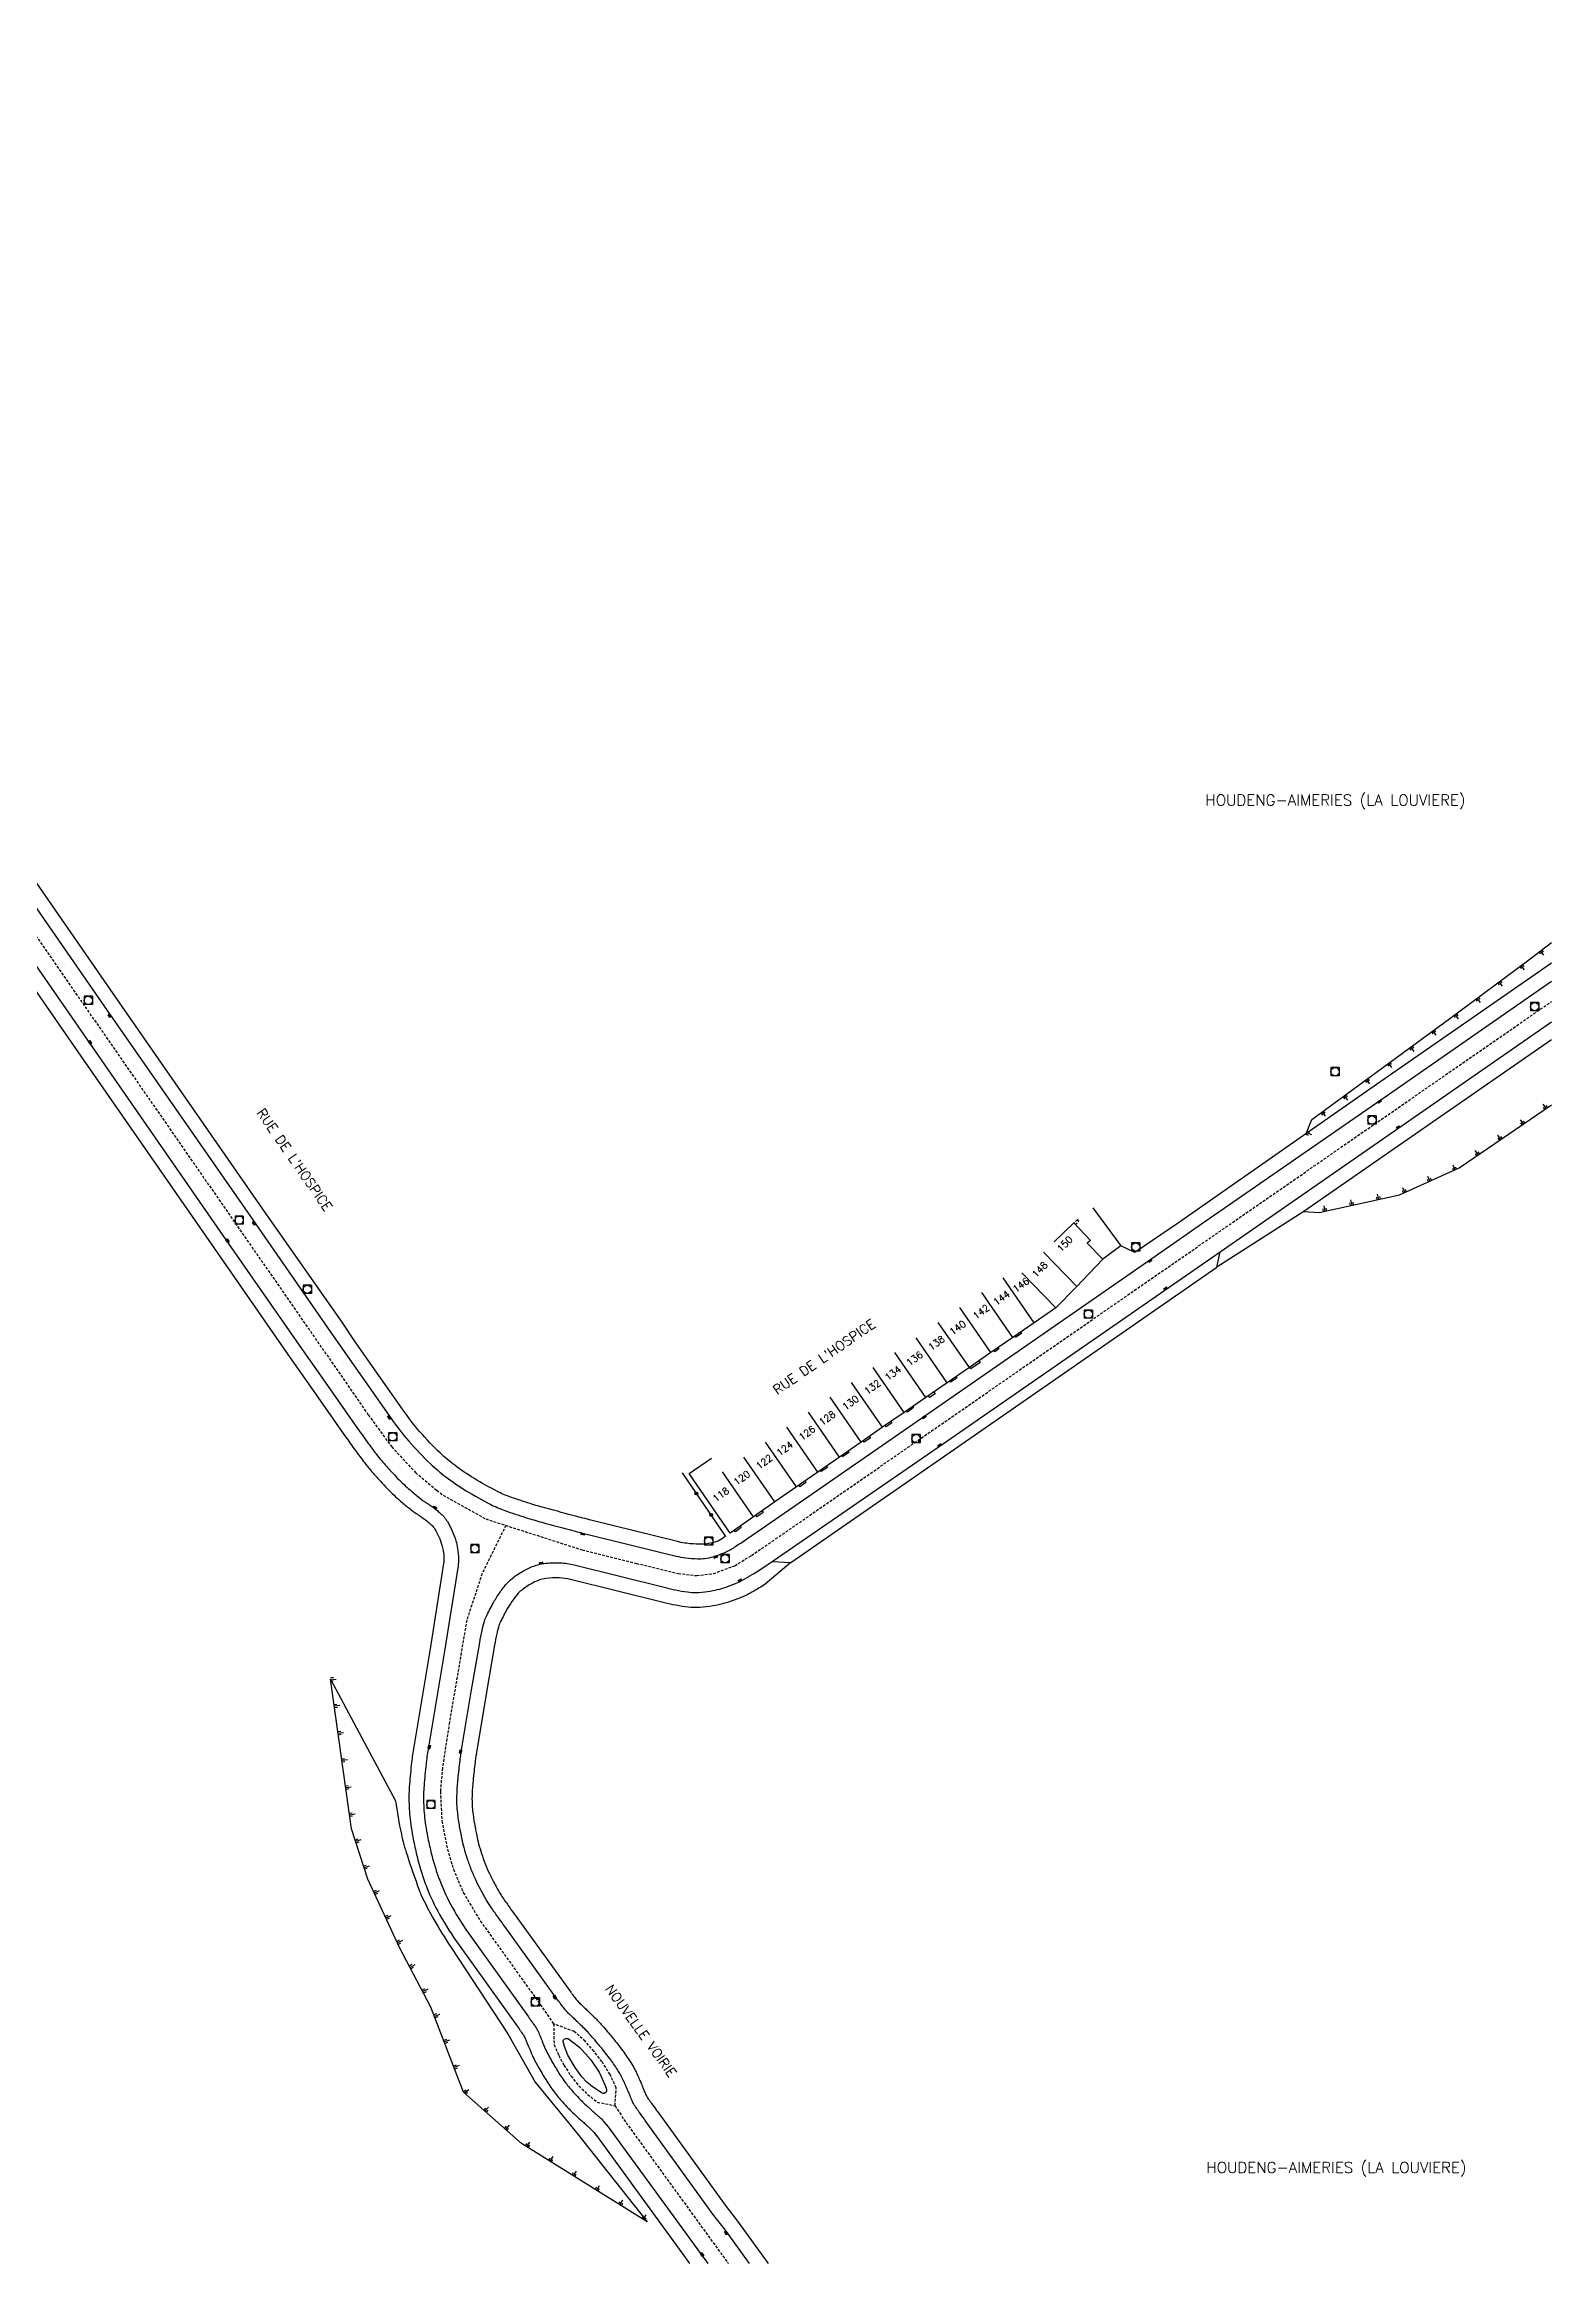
# Model space of a CAD drawing. Header units: millimetres. Extents: x 134000 to 135000, y 129000 to 130000.
# Drawn here: x 134725.3 to 135000, y 129000 to 129404.3 of the extents above; entities that cross this region are included whole.
import ezdxf
from ezdxf.enums import TextEntityAlignment as Align

# ---------------------------------------------------------------- set-up
doc = ezdxf.new("R2010")
doc.units = ezdxf.units.MM
doc.linetypes.add('DASHED', pattern=[0.75, 0.5, -0.25])
doc.layers.get('0').update_dxf_attribs({"linetype": 'CONTINUOUS'})
for name, color, linetype in [('W0001', 6, 'DASHED'), ('W0008', 7, 'CONTINUOUS'), ('W0100', 7, 'CONTINUOUS'), ('W0112', 1, 'DASHED'), ('W0211', 2, 'CONTINUOUS'), ('W0322', 7, 'CONTINUOUS'), ('W0400', 7, 'CONTINUOUS'), ('W0420', 7, 'CONTINUOUS'), ('W0980', 7, 'CONTINUOUS'), ('W0989', 7, 'CONTINUOUS'), ('W0991', 7, 'CONTINUOUS'), ('W1102', 7, 'CONTINUOUS')]:
    doc.layers.add(name, color=color, linetype=linetype)
doc.styles.get("Standard").update_dxf_attribs({"font": 'romans.shx', "width": 0.85})

# ---------------------------------------------------------------- blocks, each defined once
blk = doc.blocks.new('t211o')
at = {"color": 0, "linetype": 'Continuous'}
for p, q in [((-0.29, 0.5), (-0.29, 0)), ((0, 1), (0, 0)), ((0.29, 0.5), (0.29, 0))]:
    blk.add_line(p, q, dxfattribs=at)
blk = doc.blocks.new('T400')
for p, q in [((-0.15, 0.3), (0.15, 0.3)), ((-0.15, -0.25), (-0.15, 0.3)), ((-0.15, 0.15), (0.15, 0.15)), ((-0.15, 0), (0.15, 0)), ((0.15, 0.3), (0.15, -0.25)), ((-0.15, -0.15), (0.15, -0.15)), ((-0.15, -0.25), (-0.15, -0.3)), ((-0.15, -0.3), (0.15, -0.3)), ((0.15, -0.3), (0.15, -0.25))]:
    blk.add_line(p, q)
blk = doc.blocks.new('T420')
for p, q in [((0.75, 0.75), (-0.75, 0.75)), ((-0.75, 0.75), (-0.75, -0.75)), ((0.75, 0.75), (0.75, -0.75)), ((0.75, -0.75), (-0.75, -0.75))]:
    blk.add_line(p, q)
blk.add_ellipse((0, 0), major_axis=(-0.53, 0.53), ratio=1, start_param=3.926991, end_param=10.210176)
blk = doc.blocks.new('t322o')
at = {"color": 0, "linetype": 'Continuous'}
for radius in [0.25, 0.15]:
    blk.add_circle((0, 0), radius, dxfattribs=at)

msp = doc.modelspace()

# ---------------------------------------------------------------- linework, layer by layer
at = {"layer": 'W0001'}
for points in [[(134611.09, 129404.32), (134624.13, 129385.5), (134784.38, 129154.63), (134788.63, 129148.82), (134792.98, 129144.12), (134796.85, 129140.9), (134798, 129140.03), (134805.78, 129135.67), (134823.33, 129130.04), (134833.23, 129127.58), (134840.85, 129125.74), (134844.21, 129125.35), (134847.25, 129125.71), (134851.15, 129127.16), (134854.19, 129129.01), (134858.6, 129132.02), (135000, 129229.96)], [(134809.43, 129134.5), (134805.11, 129125.72), (134802.31, 129117.23), (134799.15, 129098.61), (134797.87, 129090.3), (134797.5, 129086.01), (134797.78, 129080.63), (134798.78, 129075.5), (134799.88, 129071.85), (134801.68, 129067.61), (134804.78, 129062.43), (134815.27, 129047.83), (134818.14, 129043.67), (134818.22, 129039.87), (134819.06, 129037.95), (134820.02, 129036.16), (134821.31, 129034.17), (134822.72, 129032.39), (134824.34, 129030.83), (134826.1, 129029.41), (134829.33, 129028.77), (134829.56, 129032.02), (134828.43, 129034.44), (134826.95, 129036.8), (134825.5, 129038.67), (134823.9, 129040.51), (134821.91, 129042.28), (134818.14, 129043.67)], [(134829.33, 129028.77), (134831.33, 129025.69), (134849.99, 129000)]]:
    msp.add_lwpolyline(points, dxfattribs=at)
at = {"layer": 'W0008'}
msp.add_line((134916.37, 129192.34), (134921.49, 129185.44), dxfattribs=at)
for points in [[(134712.3, 129263.59), (134736.77, 129228.31), (134763.3, 129190.17), (134777.45, 129169.84), (134779.68, 129166.61), (134788.52, 129153.99, 0.025941), (134791.77, 129149.83, 0.024038), (134795.7, 129145.71, 0.029225), (134798.52, 129143.33, 0.024064), (134802.22, 129140.82, 0.018368), (134806.69, 129138.31, 0.033447), (134809.28, 129137.2, 0.008297), (134813.04, 129135.94, 0.010582), (134816.02, 129135.06, 0.001201), (134821.67, 129133.55, 0.004507), (134823.17, 129133.16), (134832.32, 129130.91), (134840.49, 129128.91, 0.028355), (134842.15, 129128.6, 0.021714), (134844.34, 129128.42, 0.042274), (134845.71, 129128.48, 0.037596), (134847.22, 129128.79, 0.036723), (134849.36, 129129.58, 0.040453), (134851.17, 129130.58, 0.00124), (134853.28, 129132, 0.002613), (134854.27, 129132.67), (134864.48, 129139.71), (134885.16, 129154.05), (134926.38, 129182.6), (134936.21, 129189.42), (134969.66, 129212.6), (135000, 129233.63)], [(134849.46, 129132.51, -0.041327), (134848.28, 129131.72, -0.071888), (134847.51, 129131.43, -0.021924), (134845.69, 129131.1, -0.042172), (134844.72, 129131.05, -0.019622), (134842.39, 129131.23, -0.031937), (134840.97, 129131.49), (134824.91, 129135.46), (134823.81, 129135.74, -0.004507), (134822.35, 129136.12, -0.001201), (134816.72, 129137.63, -0.010582), (134813.84, 129138.47, -0.008297), (134810.16, 129139.7, -0.033447), (134807.9, 129140.68, -0.018368), (134803.61, 129143.08, -0.024064), (134800.11, 129145.45, -0.029225), (134797.53, 129147.63, -0.024038), (134793.77, 129151.57, -0.025941), (134790.7, 129155.51), (134781.86, 129168.13), (134779.58, 129171.53), (134765.48, 129191.69), (134738.95, 129229.82), (134714.48, 129265.11)], [(134706.77, 129256.34), (134731.98, 129219.99), (134756.8, 129184.21), (134770.13, 129165.05), (134773.47, 129160.29), (134780.24, 129150.63, 0.004567), (134782.01, 129148.15, 0.005046), (134783.67, 129145.93, 0.014311), (134784.81, 129144.51, 0.009358), (134786.57, 129142.53, 0.00821), (134787.83, 129141.21, 0.008691), (134789.06, 129139.99, 0.012524), (134790.24, 129138.93, 0.008422), (134791.97, 129137.49, 0.030141), (134793.78, 129136.22, -0.029443), (134795.11, 129135.28, -0.0217), (134795.65, 129134.81, -0.020757), (134796.19, 129134.26, -0.050184), (134796.49, 129133.84, -0.027271), (134797.24, 129132.39, -0.029796), (134797.79, 129130.91, -0.039164), (134798.01, 129129.91, -0.029882), (134798.15, 129128.32, -0.045512), (134798.1, 129127.54), (134795.62, 129112.01), (134792.65, 129094.16, 0.012728), (134792.25, 129091.28, 0.009076), (134791.87, 129087.31, 0.027902), (134791.79, 129083.84, 0.024888), (134792.11, 129080.03, 0.013869), (134792.48, 129077.74, 0.010222), (134793.12, 129074.76, 0.016935), (134794, 129071.49, 0.018471), (134795.03, 129068.52, 0.034978), (134797.35, 129063.63, 0.027751), (134800.92, 129058.02), (134811.38, 129043.44, -0.000038), (134812, 129042.56, -0.000793), (134812.63, 129041.66, -0.002235), (134812.8, 129041.4, -0.016866), (134812.98, 129041.02, -0.001037), (134813.16, 129040.56, 0.000815), (134813.4, 129039.97, 0.000682), (134813.84, 129038.9, 0.001158), (134814.1, 129038.27, 0.020603), (134814.47, 129037.48, 0.00746), (134815.35, 129035.83, 0.006345), (134816.04, 129034.62, 0.007068), (134816.7, 129033.54, 0.01081), (134817.46, 129032.38, 0.011204), (134818.24, 129031.29, 0.01021), (134818.98, 129030.35, 0.01045), (134819.75, 129029.46, 0.0084), (134820.81, 129028.31, 0.012585), (134821.61, 129027.53, 0.002444), (134822.48, 129026.71, 0.00393), (134823.05, 129026.19, 0.000831), (134823.62, 129025.69, 0.000716), (134824.28, 129025.1, 0.008136), (134824.81, 129024.64, -0.012753), (134824.95, 129024.52, -0.006566), (134825.38, 129024.02, -0.003209), (134825.92, 129023.37, -0.014073), (134825.95, 129023.33), (134841.48, 129001.97), (134842.92, 129000)], [(134708.95, 129257.85), (134734.16, 129221.5), (134758.98, 129185.72), (134772.3, 129166.57), (134775.65, 129161.82), (134782.42, 129152.16, 0.004567), (134784.16, 129149.71, 0.005046), (134785.78, 129147.53, 0.014311), (134786.83, 129146.23, 0.009358), (134788.52, 129144.33, 0.00821), (134789.72, 129143.07, 0.008691), (134790.89, 129141.92, 0.012524), (134791.97, 129140.95, 0.008422), (134793.63, 129139.57, 0.030141), (134795.18, 129138.47, -0.029443), (134796.77, 129137.36, -0.0217), (134797.48, 129136.74, -0.020757), (134798.17, 129136.03, -0.050184), (134798.78, 129135.18, -0.027271), (134799.66, 129133.47, -0.029796), (134800.33, 129131.7, -0.039164), (134800.64, 129130.29, -0.029882), (134800.8, 129128.38, -0.045512), (134800.72, 129127.12), (134798.24, 129111.59), (134795.27, 129093.72, 0.012728), (134794.89, 129090.98, 0.009076), (134794.52, 129087.11, 0.027902), (134794.45, 129083.93, 0.024888), (134794.74, 129080.38, 0.013869), (134795.09, 129078.24, 0.010222), (134795.7, 129075.37, 0.016935), (134796.54, 129072.27, 0.018471), (134797.51, 129069.49, 0.034978), (134799.66, 129064.93, 0.027751), (134803.07, 129059.57), (134813.54, 129044.98, -0.002407), (134813.55, 129044.97, -0.000038), (134814.17, 129044.08, -0.000793), (134814.81, 129043.18, -0.002418), (134815.01, 129042.88, -0.03527), (134815.17, 129042.6, -0.017856), (134815.44, 129042.02, -0.001037), (134815.62, 129041.56, 0.000815), (134815.86, 129040.97, 0.000682), (134816.29, 129039.91, 0.001158), (134816.55, 129039.29, 0.020603), (134816.83, 129038.7, 0.00746), (134817.67, 129037.12, 0.006345), (134818.33, 129035.97, 0.007068), (134818.95, 129034.95, 0.01081), (134819.64, 129033.89, 0.011204), (134820.36, 129032.9, 0.01021), (134821.03, 129032.04, 0.01045), (134821.73, 129031.23, 0.0084), (134822.73, 129030.15, 0.012585), (134823.43, 129029.46, 0.002444), (134824.28, 129028.66, 0.00393), (134824.82, 129028.17, 0.000831), (134825.38, 129027.67, 0.000716), (134826.04, 129027.09, 0.008136), (134826.51, 129026.68, -0.014136), (134826.78, 129026.45, -0.023977), (134826.93, 129026.29, -0.006778), (134827.42, 129025.72, -0.003209), (134827.97, 129025.06, -0.014073), (134828.09, 129024.9), (134842.63, 129004.95), (134843.73, 129003.42), (134846.22, 129000)], [(134853.82, 129000), (134849.25, 129006.31), (134847.36, 129008.78), (134834.83, 129026.08, -0.001598), (134834.68, 129026.29, -0.000257), (134833.74, 129027.6, -0.005079), (134833.12, 129028.48, -0.010325), (134832.83, 129028.93, -0.026426), (134832.59, 129029.36, -0.013497), (134832.19, 129030.25, -0.002842), (134831.94, 129030.86, 0.00287), (134831.69, 129031.47, 0.002863), (134831.34, 129032.28, 0.002453), (134830.93, 129033.22, 0.017964), (134830.48, 129034.13, 0.015129), (134829.87, 129035.19, 0.01183), (134829.24, 129036.16, 0.011444), (134828.55, 129037.13, 0.003711), (134827.62, 129038.34, 0.006892), (134827.11, 129038.98, 0.001863), (134826.56, 129039.64, 0.001491), (134825.87, 129040.46, 0.003477), (134824.87, 129041.63, 0.007711), (134824.41, 129042.14, 0.01003), (134823.83, 129042.75, 0.006743), (134822.94, 129043.62, 0.000266), (134822.4, 129044.13, -0.00024), (134821.8, 129044.69, -0.000379), (134821.09, 129045.36, -0.000913), (134820.79, 129045.65, -0.024816), (134820.52, 129045.94, -0.011561), (134819.98, 129046.6, -0.003275), (134819.37, 129047.39, -0.005872), (134819.04, 129047.84), (134809.23, 129061.42, -0.0019), (134808.13, 129062.95, -0.001558), (134806.81, 129064.82, -0.019665), (134806.04, 129066.01, -0.010849), (134804.79, 129068.25, -0.01438), (134803.95, 129069.93, -0.013043), (134803.13, 129071.83, -0.015324), (134802.4, 129073.84, -0.016138), (134801.83, 129075.79, -0.011895), (134801.44, 129077.43, -0.008899), (134801.01, 129079.65, -0.013151), (134800.66, 129082.12, -0.02043), (134800.53, 129083.72, -0.019668), (134800.54, 129085.68, -0.01452), (134800.72, 129088.33, -0.004271), (134801.09, 129091.68, -0.011884), (134801.26, 129092.87), (134803.14, 129104.19), (134804.68, 129113.16, -0.012199), (134805.1, 129115.33, -0.015348), (134805.54, 129117.04, -0.042518), (134805.88, 129117.93, -0.014965), (134807.12, 129120.32, -0.021908), (134808.26, 129122.16, -0.024537), (134809.42, 129123.7, -0.051391), (134810.57, 129124.81, -0.034599), (134812.52, 129126.15, -0.04592), (134814.51, 129127.09, -0.053002), (134816.36, 129127.55, -0.045134), (134819.29, 129127.68, -0.050138), (134821.91, 129127.3), (134838.51, 129123.16, 0.013155), (134840.39, 129122.74, 0.011644), (134842.53, 129122.37, 0.042059), (134844.09, 129122.28, 0.030927), (134846.21, 129122.46, 0.02211), (134848.03, 129122.81, 0.025709), (134849.56, 129123.26, 0.015127), (134851.42, 129123.98, 0.024593), (134852.53, 129124.51, 0.008731), (134854.22, 129125.47, 0.015163), (134855.17, 129126.06), (134857.94, 129127.92), (134889.02, 129149.29), (134930.29, 129177.9), (134939.6, 129184.36), (134970.58, 129205.86), (135000, 129226.27)], [(134861.37, 129127.75), (134856.71, 129123.78, -0.015163), (134855.62, 129123.1, -0.008731), (134853.84, 129122.09, -0.024593), (134852.49, 129121.44, -0.015127), (134850.47, 129120.67, -0.025709), (134848.67, 129120.14, -0.02211), (134846.61, 129119.74, -0.030927), (134844.15, 129119.53, -0.042059), (134842.13, 129119.66, -0.011644), (134839.86, 129120.04, -0.013155), (134837.85, 129120.49), (134821.24, 129124.64, 0.050138), (134819.17, 129124.94, 0.045134), (134816.74, 129124.83, 0.053002), (134815.45, 129124.51, 0.04592), (134813.91, 129123.79, 0.034599), (134812.27, 129122.66, 0.051391), (134811.53, 129121.94, 0.024537), (134810.53, 129120.61, 0.021908), (134809.52, 129118.98, 0.014965), (134808.35, 129116.73, 0.042518), (134808.18, 129116.28, 0.015348), (134807.78, 129114.74, 0.012199), (134807.38, 129112.69), (134805.85, 129103.73), (134803.97, 129092.42, 0.011884), (134803.82, 129091.35, 0.004271), (134803.46, 129088.06, 0.01452), (134803.28, 129085.57, 0.019668), (134803.28, 129083.82, 0.02043), (134803.38, 129082.44, 0.013151), (134803.72, 129080.12, 0.008899), (134804.13, 129078, 0.011895), (134804.48, 129076.48, 0.016138), (134805.01, 129074.7, 0.015324), (134805.68, 129072.84, 0.013043), (134806.44, 129071.08, 0.01438), (134807.21, 129069.54, 0.010849), (134808.4, 129067.41, 0.019665), (134809.05, 129066.4, 0.001558), (134810.37, 129064.54, 0.0019), (134811.45, 129063.03), (134821.26, 129049.45, 0.005872), (134821.56, 129049.05, 0.003275), (134822.14, 129048.29, 0.011561), (134822.61, 129047.72, 0.024816), (134822.69, 129047.63, 0.000913), (134822.98, 129047.36, 0.000379), (134823.69, 129046.68, 0.00024), (134824.29, 129046.12, -0.000266), (134824.82, 129045.61, -0.006743), (134825.77, 129044.69, -0.01003), (134826.43, 129044.01, -0.007711), (134826.95, 129043.43, -0.003477), (134827.97, 129042.23, -0.001491), (134828.67, 129041.4, -0.001863), (134829.23, 129040.72, -0.006892), (134829.79, 129040.02, -0.003711), (134830.74, 129038.78, -0.011444), (134831.51, 129037.7, -0.01183), (134832.21, 129036.63, -0.015129), (134832.9, 129035.43, -0.017964), (134833.43, 129034.34, -0.002453), (134833.86, 129033.37, -0.002863), (134834.22, 129032.53, -0.00287), (134834.48, 129031.9, 0.002842), (134834.72, 129031.32, 0.013497), (134835.06, 129030.56, 0.026426), (134835.16, 129030.38, 0.010325), (134835.39, 129030.03, 0.005079), (134835.98, 129029.19, 0.000257), (134836.91, 129027.89, 0.001598), (134837.05, 129027.69), (134849.56, 129010.42), (134851.46, 129007.95), (134857.22, 129000)]]:
    msp.add_lwpolyline(points, format="xyb", dxfattribs=at)
for points in [[(135000, 129236.94), (134968.11, 129214.84), (134931.98, 129189.64), (134924.05, 129184.24), (134921.49, 129185.44), (134918.19, 129183)], [(135000, 129222.99), (134972.11, 129203.65), (134954.86, 129191.7), (134938.99, 129181.53)], [(134903.29, 129169.73), (134903.46, 129169.49), (134902.33, 129168.71), (134902.16, 129168.95)], [(134899.14, 129166.88), (134899.29, 129166.66), (134898.53, 129166.12), (134898.37, 129166.35)], [(134895.64, 129164.48), (134895.84, 129164.19), (134894.15, 129163.05), (134893.96, 129163.32)], [(134887.45, 129158.8), (134887.66, 129158.49), (134886.61, 129157.77), (134886.4, 129158.07)], [(134891.45, 129161.57), (134891.63, 129161.31), (134890.48, 129160.6), (134890.34, 129160.8)], [(134883.58, 129156.15), (134883.71, 129155.95), (134882.62, 129155.12), (134882.45, 129155.38)], [(134875.69, 129150.71), (134875.86, 129150.46), (134874.74, 129149.67), (134874.56, 129149.93)], [(134879.6, 129153.42), (134879.78, 129153.17), (134878.73, 129152.43), (134878.55, 129152.7)], [(134871.79, 129148.02), (134871.94, 129147.79), (134870.8, 129147), (134870.64, 129147.23)], [(134863.95, 129142.57), (134864.11, 129142.33), (134862.98, 129141.54), (134862.81, 129141.78)], [(134867.86, 129145.29), (134868.02, 129145.07), (134866.91, 129144.29), (134866.76, 129144.51)], [(134852.13, 129134.34), (134852.29, 129134.11), (134851.28, 129133.32), (134851.04, 129133.65)], [(134856.12, 129137.13), (134856.3, 129136.87), (134855.14, 129136.03), (134854.95, 129136.31)]]:
    msp.add_lwpolyline(points, dxfattribs=at)
at = {"layer": 'W0008', "flags": 128}
msp.add_lwpolyline([(134857.94, 129127.92), (134861.37, 129127.75), (134890.21, 129147.74), (134938.99, 129181.53), (134939.6, 129184.36)], dxfattribs=at)
at = {"layer": 'W0008', "elevation": 102.24, "flags": 128}
msp.add_lwpolyline([(134820.88, 129040.94), (134822.93, 129039.39), (134824.95, 129037.15), (134826.43, 129034.9), (134827.56, 129032.46), (134827.77, 129031.77, -0.761189), (134826.81, 129031.15), (134825.24, 129032.21), (134824.17, 129033.03), (134823.27, 129034.06), (134822.04, 129035.75), (134820.76, 129037.98), (134820.15, 129039.56), (134819.89, 129040.44, -0.426972), (134820.2, 129040.98, -0.153734)], format="xyb", close=True, dxfattribs=at)
at = {"layer": 'W0100'}
msp.add_lwpolyline([(134909.35, 129186.18), (134912.91, 129189.6), (134915.95, 129186.43), (134915.37, 129185.92), (134918.19, 129183), (134913.35, 129177.89), (134909.66, 129174.11), (134905.71, 129171.4), (134901.84, 129168.73), (134897.83, 129165.98), (134893.9, 129163.28), (134889.86, 129160.47), (134885.99, 129157.79), (134882.01, 129155.08), (134878.09, 129152.38), (134874.19, 129149.67), (134870.23, 129146.94), (134866.31, 129144.2), (134862.4, 129141.5), (134858.48, 129138.76), (134854.56, 129136.05), (134850.34, 129133.09), (134842.82, 129143.93), (134846.93, 129146.77)], dxfattribs=at)
at = {"layer": 'W0112'}
msp.add_lwpolyline([(134913.19, 129189.3), (134913.86, 129189.95), (134913.58, 129190.23), (134912.91, 129189.59)], dxfattribs=at)
at = {"layer": 'W0211', "flags": 128}
msp.add_lwpolyline([(134955.35, 129205.99), (134956.29, 129208.42), (134981.43, 129226.86), (134995.82, 129237.55), (135000, 129240.69)], dxfattribs=at)
at = {"layer": 'W0211'}
msp.add_lwpolyline([(134954.86, 129191.7), (134957.62, 129191.53), (134972.26, 129194.72), (134983.15, 129199.62), (135000, 129211.09)], dxfattribs=at)
msp.add_lwpolyline([(134777.51, 129106.5), (134789.34, 129084.32, 0.018421), (134790.39, 129078.26, 0.028639), (134791.43, 129074.45, 0.003918), (134793.62, 129068.06, 0.026785), (134794, 129067.15, 0.018143), (134796.32, 129062.7, 0.015852), (134799.33, 129057.8), (134809.81, 129041.86), (134814.76, 129033.04), (134822.24, 129023.94), (134835.16, 129007.59), (134812.26, 129021.88), (134801.73, 129031.24), (134795.79, 129046.74), (134790.07, 129057.62), (134784.27, 129070.05), (134781.3, 129079.24)], format="xyb", close=True, dxfattribs=at)
at = {"layer": 'W0322', "flags": 128}
msp.add_lwpolyline([(134849.5, 129132.48), (134841.6, 129144.06)], dxfattribs=at)
at = {"layer": 'W1102', "flags": 128}
for points in [[(134913.46, 129178), (134907.4, 129184.29)], [(134905.71, 129171.4), (134900.03, 129179.61)], [(134909.66, 129174.11), (134903.48, 129180.52)], [(134897.83, 129165.98), (134892.16, 129174.17)], [(134901.84, 129168.73), (134896.16, 129176.94)], [(134893.9, 129163.28), (134888.24, 129171.46)], [(134885.99, 129157.79), (134880.32, 129165.98)], [(134889.86, 129160.47), (134884.19, 129168.66)], [(134882.01, 129155.08), (134876.36, 129163.24)], [(134874.19, 129149.67), (134868.54, 129157.83)], [(134878.09, 129152.38), (134872.45, 129160.53)], [(134870.23, 129146.94), (134864.59, 129155.1)], [(134862.4, 129141.5), (134856.74, 129149.67)], [(134866.31, 129144.2), (134860.66, 129152.38)], [(134858.48, 129138.76), (134852.81, 129146.95)], [(134854.56, 129136.05), (134848.9, 129144.24)]]:
    msp.add_lwpolyline(points, dxfattribs=at)

# ---------------------------------------------------------------- block references
at = {"layer": 'W0211'}
for p, rotation in [((134997.99, 129239.18), 216.9506879442175), ((134994.45, 129236.53), 216.6025963573159), ((134986.42, 129230.57), 216.6025963573258), ((134990.43, 129233.55), 216.6025963573092), ((134982.41, 129227.59), 216.6025963573092), ((134978.38, 129224.62), 216.2661351858511), ((134970.32, 129218.71), 216.2661351858677), ((134974.35, 129221.67), 216.2661351858511), ((134966.29, 129215.75), 216.266135185861), ((134962.26, 129212.79), 216.2661351858444), ((134998.99, 129210.4), 34.24873900789439), ((134955.35, 129205.99), 248.8051036807812), ((134958.22, 129209.84), 216.266135185861), ((134994.85, 129207.59), 34.24873900791067), ((134986.59, 129201.96), 34.24873900791067), ((134990.72, 129204.77), 34.24873900789439), ((134977.82, 129197.22), 24.2373339594508), ((134982.38, 129199.27), 24.24191511975353), ((134968.45, 129193.89), 12.27591160572775), ((134973.26, 129195.17), 24.23733395945005), ((134958.68, 129191.76), 12.2759116057242), ((134963.57, 129192.82), 12.2759116057242), ((134777.51, 129106.5), 260.6041339082939), ((134778.2, 129101.54), 277.9165131779648), ((134778.89, 129096.59), 277.9165131779813), ((134779.58, 129091.64), 277.9165131779813), ((134780.27, 129086.69), 277.9165131779813), ((134780.96, 129081.73), 277.9165131779813), ((134782.07, 129076.88), 287.9196147292606), ((134783.6, 129072.12), 287.9196147292606), ((134785.47, 129067.49), 294.986089857524), ((134787.58, 129062.96), 294.986089857524), ((134789.69, 129058.43), 294.986089857524), ((134791.98, 129053.98), 297.7565317797054), ((134794.31, 129049.56), 297.7565317796906), ((134796.44, 129045.05), 290.9519955318654), ((134798.23, 129040.38), 290.9519955318684), ((134800.02, 129035.71), 290.9519955318528), ((134801.89, 129031.1), 305.635988246802), ((134805.62, 129027.78), 318.3687694625605), ((134809.36, 129024.45), 318.3687694625494), ((134813.21, 129021.28), 328.0354563016979), ((134817.45, 129018.64), 328.0354563016908), ((134821.7, 129015.99), 328.035456301682), ((134825.94, 129013.34), 328.035456301682), ((134830.18, 129010.7), 328.0354563016979), ((134834.42, 129008.05), 328.035456301705)]:
    msp.add_blockref('t211o', p, dxfattribs=dict(at, rotation=rotation))
at = {"layer": 'W0322', "rotation": 124.3290054800225}
for p in [(134844.15, 129140.32), (134846.83, 129136.4)]:
    msp.add_blockref('t322o', p, dxfattribs=at)
at = {"layer": 'W0400'}
for p, rotation in [((134737.24, 129227.37), 214.8326931200664), ((134733.66, 129222.5), 34.75231121296837), ((134968.67, 129211.74), 124.723845913836), ((134972, 129207.03), 304.7455818273708), ((134758.7, 129186.38), 34.74426000148014), ((134763.56, 129189.55), 214.820337095618), ((134926.83, 129182.73), 304.7298010977053), ((134929.64, 129177.63), 124.7334934730831), ((134788.19, 129154.2), 34.9854263417209), ((134885.67, 129154.21), 304.717514961267), ((134888.5, 129149.12), 124.5109131983624), ((134796.54, 129137.72), 52.92303857498843), ((134823.43, 129132.95), 256.1541089717197), ((134815.91, 129127.62), 100.5417775979176), ((134847.66, 129128.77), 287.5504913992035), ((134852.11, 129124.46), 116.6223496694286), ((134795.49, 129094.12), 350.5606633511954), ((134801.18, 129093.3), 350.5719778761338), ((134818.34, 129048.55), 35.84903239071483), ((134849.59, 129005.59), 215.9201719620546), ((134845.2, 129001.65), 215.9966644788778)]:
    msp.add_blockref('T400', p, dxfattribs=dict(at, rotation=rotation))
at = {"layer": 'W0420'}
for p in [(134733.34, 129230.14), (134996.92, 129229.01), (134960.54, 129217.15), (134967.28, 129208.34), (134760.84, 129190.1), (134924.2, 129185.23), (134773.25, 129177.52), (134915.58, 129172.98), (134788.79, 129150.63), (134884.19, 129150.29), (134803.79, 129130.27), (134846.4, 129131.63), (134849.39, 129128.42), (134795.76, 129083.64), (134814.82, 129047.67)]:
    msp.add_blockref('T420', p, dxfattribs=at)

# ---------------------------------------------------------------- texts
at = {"layer": 'W0980'}
for p in [(134960.61, 129266.5), (134960.79, 129017.37)]:
    msp.add_text('HOUDENG-AIMERIES (LA LOUVIERE)', height=2, dxfattribs=at).set_placement(p, align=Align.MIDDLE)
at = {"layer": 'W0989'}
for s, rotation, p in [("RUE DE L'HOSPICE", 304.6643, (134770.94, 129201.11)), ("RUE DE L'HOSPICE", 34.7285, (134867.44, 129165.22)), ('NOUVELLE VOIRIE', 305.9254, (134834.05, 129042.41))]:
    msp.add_text(s, height=1.75, rotation=rotation, dxfattribs=at).set_placement(p, align=Align.MIDDLE)
at = {"layer": 'W0991'}
for s, rotation, p in [('150', 45.7574, (134911.28, 129185.78)), ('148', 45.7574, (134906.72, 129181.11)), ('146', 36.3742, (134903.29, 129178.29)), ('142', 36.3742, (134896.02, 129173.41)), ('144', 36.3742, (134899.76, 129175.92)), ('140', 36.3742, (134891.76, 129170.51)), ('136', 36.3742, (134883.9, 129164.89)), ('138', 36.3742, (134887.88, 129167.74)), ('134', 36.3742, (134879.96, 129162.22)), ('130', 36.3742, (134872.24, 129156.85)), ('132', 36.3742, (134876.22, 129159.7)), ('128', 36.3742, (134867.99, 129154.05)), ('124', 36.3742, (134860.24, 129148.5)), ('126', 36.3742, (134864.31, 129151.34)), ('122', 36.3742, (134856.51, 129146.07)), ('120', 36.3742, (134852.43, 129143.15)), ('118', 36.3742, (134848.61, 129140.11))]:
    msp.add_text(s, height=1.25, rotation=rotation, dxfattribs=at).set_placement(p, align=Align.MIDDLE)

doc.saveas('drawing.dxf')
